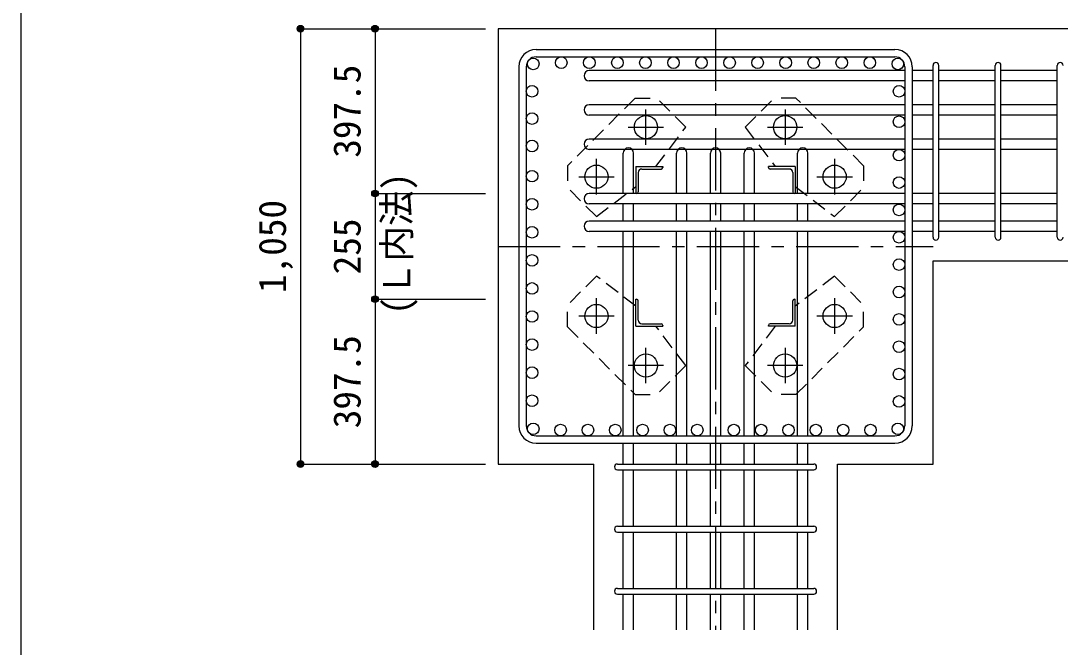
# Model space of a CAD drawing. Units: millimetres at full size, sheet at 1:30. Extents: x -5973 to 5954, y -4195 to 4201.
# Drawn here: x -5973 to -3464, y -2642 to -1131 of the extents above; entities that cross this region are included whole.
import ezdxf
from ezdxf.enums import TextEntityAlignment as Align

# ---------------------------------------------------------------- set-up
doc = ezdxf.new("R2010")
doc.units = ezdxf.units.MM
doc.header["$LTSCALE"] = 30
doc.header["$PDMODE"] = 32
doc.header["$PDSIZE"] = 15
doc.linetypes.add('CHAIN1', pattern=[8, 5, -1, 1, -1])
doc.linetypes.add('DASHED1', pattern=[1.8, 1.2, -0.6])
for name, color, linetype in [('0-1', 2, 'Continuous'), ('0-2', 4, 'Continuous'), ('0-3', 3, 'Continuous'), ('0-4', 7, 'Continuous'), ('0-5', 7, 'Continuous'), ('0-6', 7, 'Continuous'), ('0-7', 4, 'Continuous'), ('0-9', 4, 'DASHED1'), ('0-D', 4, 'Continuous'), ('F-0_枠', 6, 'Continuous')]:
    doc.layers.add(name, color=color, linetype=linetype)
doc.styles.add('ＭＳ ゴシック', font='')
doc.styles.get('ＭＳ ゴシック').set_extended_font_data('MS Gothic')

msp = doc.modelspace()

# ---------------------------------------------------------------- linework, layer by layer
at = {"layer": '0-1'}
for p, q in [((-3370.8, -1149.89), (-4820.8, -1149.89)), ((-4820.8, -1149.89), (-4820.8, -2199.89)), ((-3770.8, -1709.89), (-3370.8, -1709.89)), ((-3770.8, -2199.89), (-3770.8, -1709.89)), ((-4820.8, -2199.89), (-4589.8, -2199.89)), ((-4589.8, -2599.89), (-4589.8, -2199.89))]:
    msp.add_line(p, q, dxfattribs=at)
msp.add_lwpolyline([(-4001.8, -2599.89), (-4001.8, -2199.89), (-3770.8, -2199.89)], dxfattribs=at)
at = {"layer": '0-2', "linetype": 'CHAIN1'}
for p, q in [((-4463.8, -1430.1), (-4463.8, -1344.6)), ((-4127.8, -1344.59), (-4127.8, -1430.1)), ((-4506.6, -1387.4), (-4421.1, -1387.4)), ((-4170.5, -1387.39), (-4085, -1387.39)), ((-4583.3, -1549.6), (-4583.3, -1464.1)), ((-4008.3, -1464.09), (-4008.3, -1549.59)), ((-4626.1, -1506.9), (-4540.6, -1506.9)), ((-4051, -1506.89), (-3965.5, -1506.89)), ((-4583.3, -1885.7), (-4583.3, -1800.2)), ((-4008.3, -1800.19), (-4008.3, -1885.69)), ((-4540.6, -1842.9), (-4626.1, -1842.9)), ((-3965.5, -1842.89), (-4051, -1842.89)), ((-4463.8, -2005.2), (-4463.8, -1919.69)), ((-4127.8, -1919.69), (-4127.8, -2005.19)), ((-4421.1, -1962.4), (-4506.6, -1962.4)), ((-4085, -1962.39), (-4170.5, -1962.39))]:
    msp.add_line(p, q, dxfattribs=at)
at = {"layer": '0-2'}
for p, q in [((-4488.3, -1482.4), (-4423.3, -1482.4)), ((-4488.3, -1482.4), (-4488.3, -1547.4)), ((-4482.3, -1496.9), (-4482.3, -1543.4)), ((-4473.8, -1488.4), (-4427.3, -1488.4)), ((-4423.3, -1482.4), (-4423.3, -1484.4)), ((-4103.3, -1482.39), (-4168.3, -1482.39)), ((-4168.3, -1484.39), (-4168.3, -1482.39)), ((-4117.8, -1488.39), (-4164.3, -1488.39)), ((-4109.3, -1496.89), (-4109.3, -1543.39)), ((-4103.3, -1482.39), (-4103.3, -1547.39)), ((-4486.3, -1547.4), (-4488.3, -1547.4)), ((-4103.3, -1547.39), (-4105.3, -1547.39)), ((-4488.3, -1802.4), (-4486.3, -1802.4)), ((-4488.3, -1867.4), (-4488.3, -1802.4)), ((-4482.3, -1852.9), (-4482.3, -1806.4)), ((-4109.3, -1852.89), (-4109.3, -1806.39)), ((-4105.3, -1802.39), (-4103.3, -1802.39)), ((-4103.3, -1867.39), (-4103.3, -1802.39)), ((-4488.3, -1867.4), (-4423.3, -1867.4)), ((-4473.8, -1861.4), (-4427.3, -1861.4)), ((-4423.3, -1865.4), (-4423.3, -1867.4)), ((-4168.3, -1867.39), (-4168.3, -1865.39)), ((-4103.3, -1867.39), (-4168.3, -1867.39)), ((-4117.8, -1861.39), (-4164.3, -1861.39))]:
    msp.add_line(p, q, dxfattribs=at)
at = {"layer": '0-2', "color": 3}
for centre in [(-4463.8, -1387.4), (-4127.8, -1387.39), (-4583.3, -1506.9), (-4008.3, -1506.89), (-4583.3, -1842.9), (-4008.3, -1842.89), (-4463.8, -1962.4), (-4127.8, -1962.39)]:
    msp.add_circle(centre, 28, dxfattribs=at)
at = {"layer": '0-2'}
for centre, radius, start, end in [((-4473.8, -1496.9), 8.5, 90, 180), ((-4427.3, -1484.4), 4, 270, 0), ((-4164.3, -1484.39), 4, 180, 270), ((-4117.8, -1496.89), 8.5, 0, 90), ((-4486.3, -1543.4), 4, 270, 0), ((-4105.3, -1543.39), 4, 180, 270), ((-4486.3, -1806.4), 4, 0, 90), ((-4105.3, -1806.39), 4, 90, 180), ((-4473.8, -1852.9), 8.5, 180, 270), ((-4117.8, -1852.89), 8.5, 270, 0), ((-4427.3, -1865.4), 4, 0, 90), ((-4164.3, -1865.39), 4, 90, 180)]:
    msp.add_arc(centre, radius, start, end, dxfattribs=at)
at = {"layer": '0-3'}
for centre in [(-4735.87, -1234.82), (-4668.17, -1231.89), (-4600.47, -1231.89), (-4532.76, -1231.89), (-4465.06, -1231.89), (-4397.36, -1231.89), (-4329.65, -1231.89), (-4261.95, -1231.89), (-4194.25, -1231.89), (-4126.54, -1231.89), (-4058.84, -1231.89), (-3991.14, -1231.89), (-3923.43, -1231.89), (-3855.73, -1234.82), (-4738.7, -1300.82), (-3852.9, -1300.82), (-4738.8, -1366.82), (-3852.8, -1374.39), (-4738.8, -1432.82), (-3852.8, -1454.97), (-4738.8, -1505.64), (-3852.8, -1520.97), (-4738.8, -1573.34), (-3852.8, -1586.97), (-4738.8, -1641.04), (-3852.8, -1652.97), (-4738.8, -1708.75), (-3852.8, -1718.97), (-4738.8, -1776.45), (-3852.8, -1784.97), (-4738.8, -1844.15), (-3852.8, -1850.97), (-4738.8, -1911.86), (-3852.8, -1916.97), (-4738.8, -1979.56), (-3852.8, -1982.97), (-4738.8, -2047.26), (-3852.8, -2048.97), (-4735.87, -2114.97), (-4735.87, -2114.97), (-4669.87, -2117.89), (-4603.87, -2117.89), (-4537.87, -2117.89), (-4471.87, -2117.89), (-4405.87, -2117.89), (-4339.87, -2117.89), (-4251.73, -2117.89), (-4185.73, -2117.89), (-4119.73, -2117.89), (-4053.73, -2117.89), (-3987.73, -2117.89), (-3921.73, -2117.89), (-3855.73, -2114.97), (-3855.73, -2114.97)]:
    msp.add_circle(centre, 14, dxfattribs=at)
at = {"layer": '0-4'}
for p, q in [((-4728.8, -1199.89), (-3862.8, -1199.89)), ((-4728.8, -1217.89), (-3862.8, -1217.89)), ((-4770.8, -1241.89), (-4770.8, -2107.89)), ((-4752.8, -1241.89), (-4752.8, -2107.89)), ((-3838.8, -1241.89), (-3838.8, -2107.89)), ((-3820.8, -1241.89), (-3820.8, -2107.89)), ((-4728.8, -2131.89), (-3862.8, -2131.89)), ((-4728.8, -2149.89), (-3862.8, -2149.89))]:
    msp.add_line(p, q, dxfattribs=at)
for centre, radius, start, end in [((-4728.8, -1241.89), 42, 90, 180), ((-3862.8, -1241.89), 42, 0, 90), ((-4728.8, -1241.89), 24, 90, 180), ((-3862.8, -1241.89), 24, 0, 90), ((-4728.8, -2107.89), 42, 180, 270), ((-4728.8, -2107.89), 24, 180, 270), ((-3862.8, -2107.89), 42, 270, 0), ((-3862.8, -2107.89), 24, 270, 0)]:
    msp.add_arc(centre, radius, start, end, dxfattribs=at)
at = {"layer": '0-5'}
for p, q in [((-3838.8, -1250.82), (-4600.8, -1250.82)), ((-3770.8, -1250.82), (-3820.8, -1250.82)), ((-3620.8, -1250.82), (-3756.8, -1250.82)), ((-3470.8, -1250.82), (-3606.8, -1250.82)), ((-3838.8, -1275.82), (-4600.8, -1275.82)), ((-3770.8, -1275.82), (-3820.8, -1275.82)), ((-3620.8, -1275.82), (-3756.8, -1275.82)), ((-3470.8, -1275.82), (-3606.8, -1275.82)), ((-3838.8, -1333.39), (-4600.8, -1333.39)), ((-3770.8, -1333.39), (-3820.8, -1333.39)), ((-3620.8, -1333.39), (-3756.8, -1333.39)), ((-3470.8, -1333.39), (-3606.8, -1333.39)), ((-3838.8, -1358.39), (-4600.8, -1358.39)), ((-3770.8, -1358.39), (-3820.8, -1358.39)), ((-3620.8, -1358.39), (-3756.8, -1358.39)), ((-3470.8, -1358.39), (-3606.8, -1358.39)), ((-3838.8, -1415.97), (-4600.8, -1415.97)), ((-3770.8, -1415.97), (-3820.8, -1415.97)), ((-3620.8, -1415.97), (-3756.8, -1415.97)), ((-3470.8, -1415.97), (-3606.8, -1415.97)), ((-3838.8, -1440.97), (-4600.8, -1440.97)), ((-4518.8, -1547.39), (-4518.8, -1449.89)), ((-4493.8, -1547.39), (-4493.8, -1449.89)), ((-4389.87, -1547.39), (-4389.87, -1449.89)), ((-4364.87, -1547.39), (-4364.87, -1449.89)), ((-4308.3, -1547.39), (-4308.3, -1449.89)), ((-4283.3, -1547.39), (-4283.3, -1449.89)), ((-4226.73, -1547.39), (-4226.73, -1449.89)), ((-4201.73, -1547.39), (-4201.73, -1449.89)), ((-4097.8, -1547.39), (-4097.8, -1449.89)), ((-4072.8, -1547.39), (-4072.8, -1449.89)), ((-3770.8, -1440.97), (-3820.8, -1440.97)), ((-3620.8, -1440.97), (-3756.8, -1440.97)), ((-3470.8, -1440.97), (-3606.8, -1440.97)), ((-3838.8, -1547.39), (-4600.8, -1547.39)), ((-3770.8, -1547.39), (-3820.8, -1547.39)), ((-3620.8, -1547.39), (-3756.8, -1547.39)), ((-3470.8, -1547.39), (-3606.8, -1547.39)), ((-3838.8, -1572.39), (-4600.8, -1572.39)), ((-4518.8, -1613.89), (-4518.8, -1572.39)), ((-4493.8, -1613.89), (-4493.8, -1572.39)), ((-4389.87, -1613.89), (-4389.87, -1572.39)), ((-4364.87, -1613.89), (-4364.87, -1572.39)), ((-4308.3, -1613.89), (-4308.3, -1572.39)), ((-4283.3, -1613.89), (-4283.3, -1572.39)), ((-4226.73, -1613.89), (-4226.73, -1572.39)), ((-4201.73, -1613.89), (-4201.73, -1572.39)), ((-4097.8, -1613.89), (-4097.8, -1572.39)), ((-4072.8, -1613.89), (-4072.8, -1572.39)), ((-3770.8, -1572.39), (-3820.8, -1572.39)), ((-3620.8, -1572.39), (-3756.8, -1572.39)), ((-3470.8, -1572.39), (-3606.8, -1572.39)), ((-3838.8, -1613.89), (-4600.8, -1613.89)), ((-3770.8, -1613.89), (-3820.8, -1613.89)), ((-3620.8, -1613.89), (-3756.8, -1613.89)), ((-3470.8, -1613.89), (-3606.8, -1613.89)), ((-3838.8, -1638.89), (-4600.8, -1638.89)), ((-4518.8, -2131.89), (-4518.8, -1638.89)), ((-4493.8, -2131.89), (-4493.8, -1638.89)), ((-4389.87, -2131.89), (-4389.87, -1638.89)), ((-4364.87, -2131.89), (-4364.87, -1638.89)), ((-4308.3, -2131.89), (-4308.3, -1638.89)), ((-4283.3, -2131.89), (-4283.3, -1638.89)), ((-4226.73, -2131.89), (-4226.73, -1638.89)), ((-4201.73, -2131.89), (-4201.73, -1638.89)), ((-4097.8, -2131.89), (-4097.8, -1638.89)), ((-4072.8, -2131.89), (-4072.8, -1638.89)), ((-3770.8, -1638.89), (-3820.8, -1638.89)), ((-3620.8, -1638.89), (-3756.8, -1638.89)), ((-3470.8, -1638.89), (-3606.8, -1638.89)), ((-4518.8, -2199.89), (-4518.8, -2149.89)), ((-4493.8, -2199.89), (-4493.8, -2149.89)), ((-4389.87, -2199.89), (-4389.87, -2149.89)), ((-4364.87, -2199.89), (-4364.87, -2149.89)), ((-4308.3, -2199.89), (-4308.3, -2149.89)), ((-4283.3, -2199.89), (-4283.3, -2149.89)), ((-4226.73, -2199.89), (-4226.73, -2149.89)), ((-4201.73, -2199.89), (-4201.73, -2149.89)), ((-4097.8, -2199.89), (-4097.8, -2149.89)), ((-4072.8, -2199.89), (-4072.8, -2149.89)), ((-4518.8, -2349.89), (-4518.8, -2213.89)), ((-4493.8, -2349.89), (-4493.8, -2213.89)), ((-4389.87, -2349.89), (-4389.87, -2213.89)), ((-4364.87, -2349.89), (-4364.87, -2213.89)), ((-4308.3, -2349.89), (-4308.3, -2213.89)), ((-4283.3, -2349.89), (-4283.3, -2213.89)), ((-4226.73, -2349.89), (-4226.73, -2213.89)), ((-4201.73, -2349.89), (-4201.73, -2213.89)), ((-4097.8, -2349.89), (-4097.8, -2213.89)), ((-4072.8, -2349.89), (-4072.8, -2213.89)), ((-4518.8, -2499.89), (-4518.8, -2363.89)), ((-4493.8, -2499.89), (-4493.8, -2363.89)), ((-4389.87, -2499.89), (-4389.87, -2363.89)), ((-4364.87, -2499.89), (-4364.87, -2363.89)), ((-4308.3, -2499.89), (-4308.3, -2363.89)), ((-4283.3, -2499.89), (-4283.3, -2363.89)), ((-4226.73, -2499.89), (-4226.73, -2363.89)), ((-4201.73, -2499.89), (-4201.73, -2363.89)), ((-4097.8, -2499.89), (-4097.8, -2363.89)), ((-4072.8, -2499.89), (-4072.8, -2363.89)), ((-4518.8, -2599.89), (-4518.8, -2513.89)), ((-4493.8, -2599.89), (-4493.8, -2513.89)), ((-4389.87, -2599.89), (-4389.87, -2513.89)), ((-4364.87, -2599.89), (-4364.87, -2513.89)), ((-4308.3, -2599.89), (-4308.3, -2513.89)), ((-4283.3, -2599.89), (-4283.3, -2513.89)), ((-4226.73, -2599.89), (-4226.73, -2513.89)), ((-4201.73, -2599.89), (-4201.73, -2513.89)), ((-4097.8, -2599.89), (-4097.8, -2513.89)), ((-4072.8, -2599.89), (-4072.8, -2513.89))]:
    msp.add_line(p, q, dxfattribs=at)
for centre, start, end in [((-4600.8, -1263.32), 90, 270), ((-4600.8, -1345.89), 90, 270), ((-4600.8, -1428.47), 90, 270), ((-4506.3, -1449.89), 0, 180), ((-4377.37, -1449.89), 0, 180), ((-4295.8, -1449.89), 0, 180), ((-4214.23, -1449.89), 0, 180), ((-4085.3, -1449.89), 0, 180), ((-4600.8, -1559.89), 90, 270), ((-4600.8, -1626.39), 90, 270)]:
    msp.add_arc(centre, 12.5, start, end, dxfattribs=at)
at = {"layer": '0-6'}
for p, q in [((-3770.8, -1652.89), (-3770.8, -1238.32)), ((-3756.8, -1652.89), (-3756.8, -1238.32)), ((-3620.8, -1652.89), (-3620.8, -1238.32)), ((-3606.8, -1652.89), (-3606.8, -1238.32)), ((-3470.8, -1652.89), (-3470.8, -1238.32)), ((-4532.8, -2199.89), (-4058.8, -2199.89)), ((-4532.8, -2213.89), (-4058.8, -2213.89)), ((-4532.8, -2349.89), (-4058.8, -2349.89)), ((-4532.8, -2363.89), (-4058.8, -2363.89)), ((-4532.8, -2499.89), (-4058.8, -2499.89)), ((-4532.8, -2513.89), (-4058.8, -2513.89))]:
    msp.add_line(p, q, dxfattribs=at)
for centre, start, end in [((-3763.8, -1238.32), 0, 180), ((-3763.8, -1238.32), 0, 180), ((-3763.8, -1238.32), 0, 180), ((-3763.8, -1238.32), 0, 180), ((-3613.8, -1238.32), 0, 180), ((-3463.8, -1238.32), 0, 180), ((-3763.8, -1652.89), 180, 0), ((-3763.8, -1652.89), 180, 0), ((-3763.8, -1652.89), 180, 0), ((-3763.8, -1652.89), 180, 0), ((-3613.8, -1652.89), 180, 0), ((-3463.8, -1652.89), 180, 0), ((-4532.8, -2206.89), 90, 270), ((-4532.8, -2206.89), 90, 270), ((-4532.8, -2206.89), 90, 270), ((-4532.8, -2206.89), 90, 270), ((-4058.8, -2206.89), 270, 90), ((-4058.8, -2206.89), 270, 90), ((-4058.8, -2206.89), 270, 90), ((-4058.8, -2206.89), 270, 90), ((-4532.8, -2356.89), 90, 270), ((-4058.8, -2356.89), 270, 90), ((-4532.8, -2506.89), 90, 270), ((-4058.8, -2506.89), 270, 90)]:
    msp.add_arc(centre, 7, start, end, dxfattribs=at)
at = {"layer": '0-9'}
for p, q in [((-4489.93, -1317.43), (-4653.27, -1480.77)), ((-4489.93, -1317.43), (-4437.6, -1317.43)), ((-4367.62, -1387.41), (-4437.6, -1317.43)), ((-4223.99, -1387.41), (-4154, -1317.42)), ((-4101.67, -1317.42), (-4154, -1317.42)), ((-3938.33, -1480.76), (-4101.67, -1317.42)), ((-4440, -1482.4), (-4367.62, -1387.41)), ((-4223.99, -1387.41), (-4151.6, -1482.4)), ((-4653.27, -1480.77), (-4653.27, -1533.09)), ((-3938.33, -1480.76), (-3938.33, -1533.09)), ((-4583.28, -1603.08), (-4653.27, -1533.09)), ((-4583.28, -1603.08), (-4488.3, -1530.7)), ((-4103.3, -1530.69), (-4008.32, -1603.08)), ((-4008.32, -1603.08), (-3938.33, -1533.09)), ((-4583.28, -1746.71), (-4653.27, -1816.7)), ((-4488.3, -1819.1), (-4583.28, -1746.71)), ((-4008.32, -1746.71), (-4103.3, -1819.09)), ((-4008.32, -1746.71), (-3938.33, -1816.7)), ((-4653.27, -1869.03), (-4653.27, -1816.7)), ((-3938.33, -1869.02), (-3938.33, -1816.7)), ((-4653.27, -1869.03), (-4489.93, -2032.37)), ((-4367.61, -1962.38), (-4440, -1867.39)), ((-4151.6, -1867.39), (-4223.99, -1962.38)), ((-4101.67, -2032.36), (-3938.33, -1869.02)), ((-4367.61, -1962.38), (-4437.6, -2032.37)), ((-4223.99, -1962.38), (-4154, -2032.36)), ((-4489.93, -2032.37), (-4437.6, -2032.37)), ((-4101.67, -2032.36), (-4154, -2032.36))]:
    msp.add_line(p, q, dxfattribs=at)
at = {"layer": '0-D'}
for p, q in [((-5297.84, -1149.89), (-5117.84, -1149.89)), ((-5297.84, -1149.89), (-5297.84, -2199.89)), ((-5297.84, -1149.89), (-5117.84, -1149.89)), ((-5117.84, -1149.89), (-4850.8, -1149.89)), ((-5117.84, -1149.89), (-5117.84, -1547.4)), ((-5117.84, -1149.89), (-4850.8, -1149.89)), ((-5117.84, -1547.4), (-4850.8, -1547.4)), ((-5117.84, -1547.4), (-5117.84, -1802.4)), ((-5117.84, -1802.4), (-4850.8, -1802.4)), ((-5117.84, -1802.4), (-5117.84, -2199.89)), ((-5297.84, -2199.89), (-5117.84, -2199.89)), ((-5117.84, -2199.89), (-4850.8, -2199.89))]:
    msp.add_line(p, q, dxfattribs=at)
at = {"layer": '0-D', "linetype": 'CHAIN1'}
for p, q in [((-4295.8, -1149.89), (-4295.8, -2599.89)), ((-4820.8, -1674.89), (-3770.8, -1674.89))]:
    msp.add_line(p, q, dxfattribs=at)
at = {"layer": '0-D'}
for centre, radius in [((-5297.84, -1149.89), 8), ((-5297.84, -1149.89), 7.2), ((-5297.84, -1149.89), 6.4), ((-5297.84, -1149.89), 5.6), ((-5297.84, -1149.89), 4.8), ((-5297.84, -1149.89), 4), ((-5297.84, -1149.89), 3.2), ((-5297.84, -1149.89), 2.4), ((-5297.84, -1149.89), 1.6), ((-5297.84, -1149.89), 0.8), ((-5117.84, -1149.89), 8), ((-5117.84, -1149.89), 7.2), ((-5117.84, -1149.89), 6.4), ((-5117.84, -1149.89), 5.6), ((-5117.84, -1149.89), 4.8), ((-5117.84, -1149.89), 4), ((-5117.84, -1149.89), 3.2), ((-5117.84, -1149.89), 2.4), ((-5117.84, -1149.89), 1.6), ((-5117.84, -1149.89), 0.8), ((-5117.84, -1547.4), 8), ((-5117.84, -1547.4), 7.2), ((-5117.84, -1547.4), 6.4), ((-5117.84, -1547.4), 5.6), ((-5117.84, -1547.4), 4.8), ((-5117.84, -1547.4), 4), ((-5117.84, -1547.4), 3.2), ((-5117.84, -1547.4), 2.4), ((-5117.84, -1547.4), 1.6), ((-5117.84, -1547.4), 0.8), ((-5117.84, -1802.4), 8), ((-5117.84, -1802.4), 7.2), ((-5117.84, -1802.4), 6.4), ((-5117.84, -1802.4), 5.6), ((-5117.84, -1802.4), 4.8), ((-5117.84, -1802.4), 4), ((-5117.84, -1802.4), 3.2), ((-5117.84, -1802.4), 2.4), ((-5117.84, -1802.4), 1.6), ((-5117.84, -1802.4), 0.8), ((-5297.84, -2199.89), 8), ((-5297.84, -2199.89), 7.2), ((-5297.84, -2199.89), 6.4), ((-5297.84, -2199.89), 5.6), ((-5297.84, -2199.89), 4.8), ((-5297.84, -2199.89), 4), ((-5297.84, -2199.89), 3.2), ((-5297.84, -2199.89), 2.4), ((-5297.84, -2199.89), 1.6), ((-5297.84, -2199.89), 0.8), ((-5117.84, -2199.89), 8), ((-5117.84, -2199.89), 7.2), ((-5117.84, -2199.89), 6.4), ((-5117.84, -2199.89), 5.6), ((-5117.84, -2199.89), 4.8), ((-5117.84, -2199.89), 4), ((-5117.84, -2199.89), 3.2), ((-5117.84, -2199.89), 2.4), ((-5117.84, -2199.89), 1.6), ((-5117.84, -2199.89), 0.8)]:
    msp.add_circle(centre, radius, dxfattribs=at)
at = {"layer": '0-D', "color": 7}
for p in [(-5297.84, -1149.89), (-5117.84, -1149.89), (-5117.84, -1547.4), (-5117.84, -1802.4), (-5297.84, -2199.89), (-5117.84, -2199.89)]:
    msp.add_point(p, dxfattribs=at)
at = {"layer": 'F-0_枠'}
msp.add_line((-5972.88, 4201.15), (-5972.88, -4195.24), dxfattribs=at)

# ---------------------------------------------------------------- texts
at = {"layer": '0-7', "style": 'ＭＳ ゴシック', "width": 0.95}
msp.add_text('(Ｌ内法)', height=65.98, rotation=90, dxfattribs=at).set_placement((-5012.78, -1839.49), align=Align.BOTTOM_LEFT)
at = {"layer": '0-D', "style": 'ＭＳ ゴシック'}
for s, p in [('397.5', (-5132.84, -1461.15)), ('1,050', (-5312.84, -1787.39)), ('255', (-5132.84, -1742.4)), ('397.5', (-5132.84, -2113.65))]:
    msp.add_text(s, height=65.98, rotation=90, dxfattribs=at).set_placement(p, align=Align.BOTTOM_LEFT)

doc.saveas('drawing.dxf')
